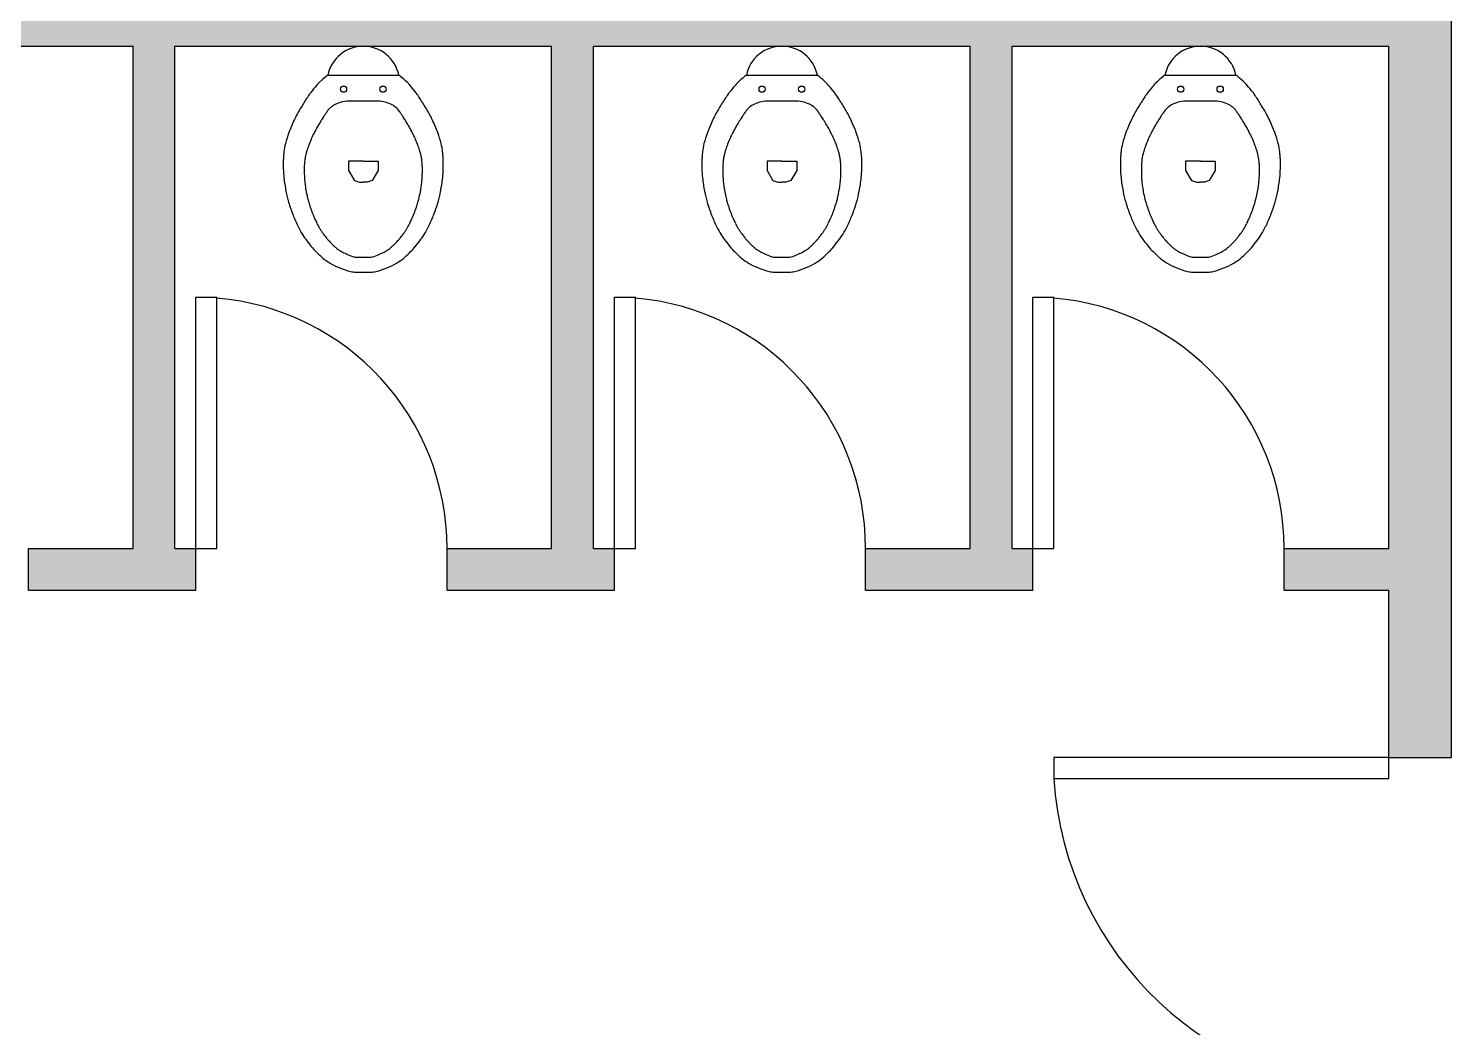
# Model space of a CAD drawing. Header units: metres. Extents: x 95 to 486, y 2972 to 3465.
# Drawn here: x 177.479 to 180.879, y 3414.629 to 3417.017 of the extents above; entities that cross this region are included whole.
import ezdxf

# ---------------------------------------------------------------- set-up
doc = ezdxf.new("R2010")
doc.units = ezdxf.units.M
for name, color, linetype in [('0_MUROS', 7, 'Continuous'), ('0_PUERTAS-VENTANAS', 3, 'Continuous'), ('0_SANITARIOS', 1, 'Continuous')]:
    doc.layers.add(name, color=color, linetype=linetype)

msp = doc.modelspace()

# ---------------------------------------------------------------- hatches: boundary and pattern name
at = {"layer": '0_MUROS'}
msp.add_hatch(color=256, dxfattribs=at).paths.add_polyline_path([(180.8786, 3418.8245), (180.7286, 3418.8245), (180.7286, 3418.4245), (180.4786, 3418.4245), (180.4786, 3418.3245), (180.7286, 3418.3245), (180.7286, 3417.1245), (179.8286, 3417.1245), (179.8286, 3418.3245), (179.8786, 3418.3245), (179.8786, 3418.4245), (179.4786, 3418.4245), (179.4786, 3418.3245), (179.7286, 3418.3245), (179.7286, 3417.1245), (178.8286, 3417.1245), (178.8286, 3418.3245), (178.8786, 3418.3245), (178.8786, 3418.4245), (178.4786, 3418.4245), (178.4786, 3418.3245), (178.7286, 3418.3245), (178.7286, 3417.1245), (177.8286, 3417.1245), (177.8286, 3418.3245), (177.8786, 3418.3245), (177.8786, 3418.4245), (177.4786, 3418.4245), (177.4786, 3418.3245), (177.7286, 3418.3245), (177.7286, 3417.1245), (176.8286, 3417.1245), (176.8286, 3418.3245), (176.8786, 3418.3245), (176.8786, 3418.4245), (176.8286, 3418.4245), (176.8286, 3418.8245), (176.7286, 3418.8245), (176.7286, 3417.1245), (175.8286, 3417.1245), (175.8286, 3418.4245), (175.7286, 3418.4245), (175.7286, 3417.1245), (174.8286, 3417.1245), (174.8286, 3418.4245), (174.7286, 3418.4245), (174.7286, 3417.1245), (171.3786, 3417.1245), (171.3786, 3416.9745), (174.7286, 3416.9745), (174.7286, 3415.6745), (174.8286, 3415.6745), (174.8286, 3416.9745), (175.7286, 3416.9745), (175.7286, 3415.6745), (175.8286, 3415.6745), (175.8286, 3416.9745), (176.7286, 3416.9745), (176.7286, 3415.2745), (176.8286, 3415.2745), (176.8286, 3416.9745), (177.7286, 3416.9745), (177.7286, 3415.7745), (177.4786, 3415.7745), (177.4786, 3415.6745), (177.8786, 3415.6745), (177.8786, 3415.7745), (177.8286, 3415.7745), (177.8286, 3416.9745), (178.7286, 3416.9745), (178.7286, 3415.7745), (178.4786, 3415.7745), (178.4786, 3415.6745), (178.8786, 3415.6745), (178.8786, 3415.7745), (178.8286, 3415.7745), (178.8286, 3416.9745), (179.7286, 3416.9745), (179.7286, 3415.7745), (179.4786, 3415.7745), (179.4786, 3415.6745), (179.8786, 3415.6745), (179.8786, 3415.7745), (179.8286, 3415.7745), (179.8286, 3416.9745), (180.7286, 3416.9745), (180.7286, 3415.7745), (180.4786, 3415.7745), (180.4786, 3415.6745), (180.7286, 3415.6745), (180.7286, 3415.2745), (180.8786, 3415.2745)])

# ---------------------------------------------------------------- linework, layer by layer
for p, q in [((180.8786, 3415.2745), (180.8786, 3418.8245)), ((176.8286, 3416.9745), (177.7286, 3416.9745)), ((177.7286, 3415.7745), (177.7286, 3416.9745)), ((177.8286, 3415.7745), (177.8286, 3416.9745)), ((177.8286, 3416.9745), (178.7286, 3416.9745)), ((178.7286, 3415.7745), (178.7286, 3416.9745)), ((178.8286, 3415.7745), (178.8286, 3416.9745)), ((178.8286, 3416.9745), (179.7286, 3416.9745)), ((179.7286, 3415.7745), (179.7286, 3416.9745)), ((179.8286, 3415.7745), (179.8286, 3416.9745)), ((179.8286, 3416.9745), (180.7286, 3416.9745)), ((180.7286, 3415.7745), (180.7286, 3416.9745)), ((177.4786, 3415.6745), (177.4786, 3415.7745)), ((177.4786, 3415.7745), (177.7286, 3415.7745)), ((177.8286, 3415.7745), (177.8786, 3415.7745)), ((177.8786, 3415.6745), (177.8786, 3415.7745)), ((178.4786, 3415.6745), (178.4786, 3415.7745)), ((178.4786, 3415.7745), (178.7286, 3415.7745)), ((178.8286, 3415.7745), (178.8786, 3415.7745)), ((178.8786, 3415.6745), (178.8786, 3415.7745)), ((179.4786, 3415.6745), (179.4786, 3415.7745)), ((179.4786, 3415.7745), (179.7286, 3415.7745)), ((179.8286, 3415.7745), (179.8786, 3415.7745)), ((179.8786, 3415.6745), (179.8786, 3415.7745)), ((180.4786, 3415.6745), (180.4786, 3415.7745)), ((180.4786, 3415.7745), (180.7286, 3415.7745)), ((177.4786, 3415.6745), (177.8786, 3415.6745)), ((178.4786, 3415.6745), (178.8786, 3415.6745)), ((179.4786, 3415.6745), (179.8786, 3415.6745)), ((180.4786, 3415.6745), (180.7286, 3415.6745)), ((180.7286, 3415.2745), (180.7286, 3415.6745)), ((180.7286, 3415.2745), (180.8786, 3415.2745))]:
    msp.add_line(p, q, dxfattribs=at)
at = {"layer": '0_PUERTAS-VENTANAS'}
for p, q in [((177.8786, 3415.7745), (177.8786, 3416.3745)), ((177.8786, 3416.3745), (177.9286, 3416.3745)), ((177.9286, 3415.7745), (177.9286, 3416.3745)), ((178.8786, 3415.7745), (178.8786, 3416.3745)), ((178.8786, 3416.3745), (178.9286, 3416.3745)), ((178.9286, 3415.7745), (178.9286, 3416.3745)), ((179.8786, 3415.7745), (179.8786, 3416.3745)), ((179.8786, 3416.3745), (179.9286, 3416.3745)), ((179.9286, 3415.7745), (179.9286, 3416.3745)), ((177.8786, 3415.7745), (177.9286, 3415.7745)), ((178.8786, 3415.7745), (178.9286, 3415.7745)), ((179.8786, 3415.7745), (179.9286, 3415.7745)), ((180.7286, 3415.2745), (179.9286, 3415.2745)), ((179.9286, 3415.2745), (179.9286, 3415.2245)), ((180.7286, 3415.2245), (180.7286, 3415.2745)), ((179.9286, 3415.2245), (180.7286, 3415.2245))]:
    msp.add_line(p, q, dxfattribs=at)
at = {"layer": '0_PUERTAS-VENTANAS', "color": 5}
for centre, radius, start, end in [((177.8786, 3415.7745), 0.6, 0, 85.2364), ((178.8786, 3415.7745), 0.6, 0, 85.2364), ((179.8786, 3415.7745), 0.6, 0, 85.2364), ((180.7286, 3415.2745), 0.8016, 183.5763, 270)]:
    msp.add_arc(centre, radius, start, end, dxfattribs=at)
at = {"layer": '0_SANITARIOS', "color": 2}
for p, q in [((178.1938, 3416.9051), (178.3634, 3416.9051)), ((179.1938, 3416.9051), (179.3634, 3416.9051)), ((180.1938, 3416.9051), (180.3634, 3416.9051)), ((178.2786, 3416.8434), (178.2476, 3416.8434)), ((178.3096, 3416.8434), (178.2786, 3416.8434)), ((179.2786, 3416.8434), (179.2476, 3416.8434)), ((179.3096, 3416.8434), (179.2786, 3416.8434)), ((180.2786, 3416.8434), (180.2476, 3416.8434)), ((180.3096, 3416.8434), (180.2786, 3416.8434)), ((178.2432, 3416.6996), (178.2432, 3416.6778)), ((178.2786, 3416.6996), (178.2432, 3416.6996)), ((178.2786, 3416.6996), (178.314, 3416.6996)), ((178.314, 3416.6996), (178.314, 3416.6778)), ((179.2432, 3416.6996), (179.2432, 3416.6778)), ((179.2786, 3416.6996), (179.2432, 3416.6996)), ((179.2786, 3416.6996), (179.314, 3416.6996)), ((179.314, 3416.6996), (179.314, 3416.6778)), ((180.2432, 3416.6996), (180.2432, 3416.6778)), ((180.2786, 3416.6996), (180.2432, 3416.6996)), ((180.2786, 3416.6996), (180.314, 3416.6996)), ((180.314, 3416.6996), (180.314, 3416.6778)), ((178.2432, 3416.6778), (178.2573, 3416.6533)), ((178.314, 3416.6778), (178.2999, 3416.6533)), ((179.2432, 3416.6778), (179.2573, 3416.6533)), ((179.314, 3416.6778), (179.2999, 3416.6533)), ((180.2432, 3416.6778), (180.2573, 3416.6533)), ((180.314, 3416.6778), (180.2999, 3416.6533)), ((178.2573, 3416.6533), (178.2692, 3416.6492)), ((178.2692, 3416.6492), (178.2786, 3416.6492)), ((178.288, 3416.6492), (178.2786, 3416.6492)), ((178.2999, 3416.6533), (178.288, 3416.6492)), ((179.2573, 3416.6533), (179.2692, 3416.6492)), ((179.2692, 3416.6492), (179.2786, 3416.6492)), ((179.288, 3416.6492), (179.2786, 3416.6492)), ((179.2999, 3416.6533), (179.288, 3416.6492)), ((180.2573, 3416.6533), (180.2692, 3416.6492)), ((180.2692, 3416.6492), (180.2786, 3416.6492)), ((180.288, 3416.6492), (180.2786, 3416.6492)), ((180.2999, 3416.6533), (180.288, 3416.6492)), ((178.261, 3416.4702), (178.2786, 3416.4702)), ((178.2786, 3416.4702), (178.2962, 3416.4702)), ((179.261, 3416.4702), (179.2786, 3416.4702)), ((179.2786, 3416.4702), (179.2962, 3416.4702)), ((180.261, 3416.4702), (180.2786, 3416.4702)), ((180.2786, 3416.4702), (180.2962, 3416.4702)), ((178.2608, 3416.4345), (178.2786, 3416.4345)), ((178.2786, 3416.4345), (178.2964, 3416.4345)), ((179.2608, 3416.4345), (179.2786, 3416.4345)), ((179.2786, 3416.4345), (179.2964, 3416.4345)), ((180.2608, 3416.4345), (180.2786, 3416.4345)), ((180.2786, 3416.4345), (180.2964, 3416.4345))]:
    msp.add_line(p, q, dxfattribs=at)
for centre in [(178.2314, 3416.8718), (178.3258, 3416.8718), (179.2314, 3416.8718), (179.3258, 3416.8718), (180.2314, 3416.8718), (180.3258, 3416.8718)]:
    msp.add_circle(centre, 0.00738, dxfattribs=at)
for centre, radius, start, end in [((178.2786, 3416.888), 0.0865, 11.4232, 168.5768), ((179.2786, 3416.888), 0.0865, 11.4232, 168.5768), ((180.2786, 3416.888), 0.0865, 11.4232, 168.5768), ((178.3418, 3416.7082), 0.2463, 126.914, 132.0739), ((178.2154, 3416.7082), 0.2463, 47.9261, 53.086), ((179.3418, 3416.7082), 0.2463, 126.914, 132.0739), ((179.2154, 3416.7082), 0.2463, 47.9261, 53.086), ((180.3418, 3416.7082), 0.2463, 126.914, 132.0739), ((180.2154, 3416.7082), 0.2463, 47.9261, 53.086), ((179.8968, 3415.4383), 2.2524, 140.1753, 140.7365), ((178.2437, 3416.8168), 0.1, 132.0739, 140.1753), ((178.3135, 3416.8168), 0.1, 39.8247, 47.9261), ((176.6604, 3415.4383), 2.2524, 39.2635, 39.8247), ((180.8968, 3415.4383), 2.2524, 140.1753, 140.7365), ((179.2437, 3416.8168), 0.1, 132.0739, 140.1753), ((179.3135, 3416.8168), 0.1, 39.8247, 47.9261), ((177.6604, 3415.4383), 2.2524, 39.2635, 39.8247), ((181.8968, 3415.4383), 2.2524, 140.1753, 140.7365), ((180.2437, 3416.8168), 0.1, 132.0739, 140.1753), ((180.3135, 3416.8168), 0.1, 39.8247, 47.9261), ((178.6604, 3415.4383), 2.2524, 39.2635, 39.8247), ((180.8213, 3415.1873), 3.1523, 148.4313, 148.6544), ((178.3962, 3416.6774), 0.306, 147.7154, 148.4313), ((178.6682, 3416.5056), 0.6277, 146.6094, 147.7154), ((178.7404, 3416.458), 0.7141, 145.5725, 146.6094), ((178.1764, 3416.8446), 0.0304, 140.7365, 145.5725), ((178.233, 3416.7909), 0.0493, 114.0695, 145.88), ((178.2476, 3416.7581), 0.0852, 90, 114.0695), ((178.3096, 3416.7581), 0.0852, 65.9305, 90), ((178.3242, 3416.7909), 0.0493, 34.12, 65.9305), ((178.3808, 3416.8446), 0.0304, 34.4275, 39.2635), ((177.8168, 3416.458), 0.7141, 33.3906, 34.4275), ((177.8889, 3416.5056), 0.6277, 32.2846, 33.3906), ((178.1609, 3416.6774), 0.306, 31.5687, 32.2846), ((175.7359, 3415.1873), 3.1523, 31.3456, 31.5687), ((181.8213, 3415.1873), 3.1523, 148.4313, 148.6544), ((179.3962, 3416.6774), 0.306, 147.7154, 148.4313), ((179.6682, 3416.5056), 0.6277, 146.6094, 147.7154), ((179.7404, 3416.458), 0.7141, 145.5725, 146.6094), ((179.1764, 3416.8446), 0.0304, 140.7365, 145.5725), ((179.233, 3416.7909), 0.0493, 114.0695, 145.88), ((179.2476, 3416.7581), 0.0852, 90, 114.0695), ((179.3096, 3416.7581), 0.0852, 65.9305, 90), ((179.3242, 3416.7909), 0.0493, 34.12, 65.9305), ((179.3808, 3416.8446), 0.0304, 34.4275, 39.2635), ((178.8168, 3416.458), 0.7141, 33.3906, 34.4275), ((178.8889, 3416.5056), 0.6277, 32.2846, 33.3906), ((179.1609, 3416.6774), 0.306, 31.5687, 32.2846), ((176.7359, 3415.1873), 3.1523, 31.3456, 31.5687), ((182.8213, 3415.1873), 3.1523, 148.4313, 148.6544), ((180.3962, 3416.6774), 0.306, 147.7154, 148.4313), ((180.6682, 3416.5056), 0.6277, 146.6094, 147.7154), ((180.7404, 3416.458), 0.7141, 145.5725, 146.6094), ((180.1764, 3416.8446), 0.0304, 140.7365, 145.5725), ((180.233, 3416.7909), 0.0493, 114.0695, 145.88), ((180.2476, 3416.7581), 0.0852, 90, 114.0695), ((180.3096, 3416.7581), 0.0852, 65.9305, 90), ((180.3242, 3416.7909), 0.0493, 34.12, 65.9305), ((180.3808, 3416.8446), 0.0304, 34.4275, 39.2635), ((179.8168, 3416.458), 0.7141, 33.3906, 34.4275), ((179.8889, 3416.5056), 0.6277, 32.2846, 33.3906), ((180.1609, 3416.6774), 0.306, 31.5687, 32.2846), ((177.7359, 3415.1873), 3.1523, 31.3456, 31.5687), ((178.4417, 3416.6417), 0.3636, 154.346, 159.6908), ((178.403, 3416.6603), 0.3207, 148.6544, 154.346), ((178.4498, 3416.6282), 0.32, 148.1088, 148.5429), ((181.4609, 3414.7546), 3.8664, 148.0733, 148.1088), ((178.5543, 3416.5657), 0.4417, 147.9685, 148.0733), ((178.2039, 3416.7848), 0.0285, 147.1624, 147.9685), ((195.4242, 3405.6711), 20.5236, 147.13236, 147.16238), ((178.2913, 3416.7412), 0.1255, 146.1266, 147.1324), ((179.9218, 3415.6466), 2.0893, 145.88, 146.1266), ((176.6354, 3415.6466), 2.0893, 33.8734, 34.12), ((178.2659, 3416.7412), 0.1255, 32.8676, 33.8734), ((161.133, 3405.6711), 20.5236, 32.83762, 32.86764), ((178.3532, 3416.7848), 0.0285, 32.0315, 32.8376), ((178.0029, 3416.5657), 0.4417, 31.9267, 32.0315), ((175.0963, 3414.7546), 3.8664, 31.8912, 31.9267), ((178.1073, 3416.6282), 0.32, 31.4571, 31.8912), ((178.1542, 3416.6603), 0.3207, 25.654, 31.3456), ((178.1155, 3416.6417), 0.3636, 20.3092, 25.654), ((179.4417, 3416.6417), 0.3636, 154.346, 159.6908), ((179.403, 3416.6603), 0.3207, 148.6544, 154.346), ((179.4498, 3416.6282), 0.32, 148.1088, 148.5429), ((182.4609, 3414.7546), 3.8664, 148.0733, 148.1088), ((179.5543, 3416.5657), 0.4417, 147.9685, 148.0733), ((179.2039, 3416.7848), 0.0285, 147.1624, 147.9685), ((196.4242, 3405.6711), 20.5236, 147.13236, 147.16238), ((179.2913, 3416.7412), 0.1255, 146.1266, 147.1324), ((180.9218, 3415.6466), 2.0893, 145.88, 146.1266), ((177.6354, 3415.6466), 2.0893, 33.8734, 34.12), ((179.2659, 3416.7412), 0.1255, 32.8676, 33.8734), ((162.133, 3405.6711), 20.5236, 32.83762, 32.86764), ((179.3532, 3416.7848), 0.0285, 32.0315, 32.8376), ((179.0029, 3416.5657), 0.4417, 31.9267, 32.0315), ((176.0963, 3414.7546), 3.8664, 31.8912, 31.9267), ((179.1073, 3416.6282), 0.32, 31.4571, 31.8912), ((179.1542, 3416.6603), 0.3207, 25.654, 31.3456), ((179.1155, 3416.6417), 0.3636, 20.3092, 25.654), ((180.4417, 3416.6417), 0.3636, 154.346, 159.6908), ((180.403, 3416.6603), 0.3207, 148.6544, 154.346), ((180.4498, 3416.6282), 0.32, 148.1088, 148.5429), ((183.4609, 3414.7546), 3.8664, 148.0733, 148.1088), ((180.5543, 3416.5657), 0.4417, 147.9685, 148.0733), ((180.2039, 3416.7848), 0.0285, 147.1624, 147.9685), ((197.4242, 3405.6711), 20.5236, 147.13236, 147.16238), ((180.2913, 3416.7412), 0.1255, 146.1266, 147.1324), ((181.9218, 3415.6466), 2.0893, 145.88, 146.1266), ((178.6354, 3415.6466), 2.0893, 33.8734, 34.12), ((180.2659, 3416.7412), 0.1255, 32.8676, 33.8734), ((163.133, 3405.6711), 20.5236, 32.83762, 32.86764), ((180.3532, 3416.7848), 0.0285, 32.0315, 32.8376), ((180.0029, 3416.5657), 0.4417, 31.9267, 32.0315), ((177.0963, 3414.7546), 3.8664, 31.8912, 31.9267), ((180.1073, 3416.6282), 0.32, 31.4571, 31.8912), ((180.1542, 3416.6603), 0.3207, 25.654, 31.3456), ((180.1155, 3416.6417), 0.3636, 20.3092, 25.654), ((178.3423, 3416.6785), 0.2576, 159.6908, 165.7946), ((178.3333, 3416.6755), 0.1952, 153.2776, 157.0184), ((178.6357, 3416.5233), 0.5336, 151.5002, 153.2776), ((178.3493, 3416.6788), 0.2078, 148.6519, 151.5002), ((182.5046, 3414.1476), 5.0733, 148.5429, 148.6519), ((174.0526, 3414.1476), 5.0733, 31.3481, 31.4571), ((178.2079, 3416.6788), 0.2078, 28.4998, 31.3481), ((177.9215, 3416.5233), 0.5336, 26.7224, 28.4998), ((178.2239, 3416.6755), 0.1952, 22.9816, 26.7224), ((178.2149, 3416.6785), 0.2576, 14.2054, 20.3092), ((179.3423, 3416.6785), 0.2576, 159.6908, 165.7946), ((179.3333, 3416.6755), 0.1952, 153.2776, 157.0184), ((179.6357, 3416.5233), 0.5336, 151.5002, 153.2776), ((179.3493, 3416.6788), 0.2078, 148.6519, 151.5002), ((183.5046, 3414.1476), 5.0733, 148.5429, 148.6519), ((175.0526, 3414.1476), 5.0733, 31.3481, 31.4571), ((179.2079, 3416.6788), 0.2078, 28.4998, 31.3481), ((178.9215, 3416.5233), 0.5336, 26.7224, 28.4998), ((179.2239, 3416.6755), 0.1952, 22.9816, 26.7224), ((179.2149, 3416.6785), 0.2576, 14.2054, 20.3092), ((180.3423, 3416.6785), 0.2576, 159.6908, 165.7946), ((180.3333, 3416.6755), 0.1952, 153.2776, 157.0184), ((180.6357, 3416.5233), 0.5336, 151.5002, 153.2776), ((180.3493, 3416.6788), 0.2078, 148.6519, 151.5002), ((184.5046, 3414.1476), 5.0733, 148.5429, 148.6519), ((176.0526, 3414.1476), 5.0733, 31.3481, 31.4571), ((180.2079, 3416.6788), 0.2078, 28.4998, 31.3481), ((179.9215, 3416.5233), 0.5336, 26.7224, 28.4998), ((180.2239, 3416.6755), 0.1952, 22.9816, 26.7224), ((180.2149, 3416.6785), 0.2576, 14.2054, 20.3092), ((178.2283, 3416.7074), 0.14, 165.7946, 174.0773), ((178.4122, 3416.6396), 0.2817, 159.9032, 162.7427), ((178.4557, 3416.6236), 0.3281, 157.0184, 159.9032), ((178.1015, 3416.6236), 0.3281, 20.0968, 22.9816), ((178.145, 3416.6396), 0.2817, 17.2573, 20.0968), ((178.3289, 3416.7074), 0.14, 5.9227, 14.2054), ((179.2283, 3416.7074), 0.14, 165.7946, 174.0773), ((179.4122, 3416.6396), 0.2817, 159.9032, 162.7427), ((179.4557, 3416.6236), 0.3281, 157.0184, 159.9032), ((179.1015, 3416.6236), 0.3281, 20.0968, 22.9816), ((179.145, 3416.6396), 0.2817, 17.2573, 20.0968), ((179.3289, 3416.7074), 0.14, 5.9227, 14.2054), ((180.2283, 3416.7074), 0.14, 165.7946, 174.0773), ((180.4122, 3416.6396), 0.2817, 159.9032, 162.7427), ((180.4557, 3416.6236), 0.3281, 157.0184, 159.9032), ((180.1015, 3416.6236), 0.3281, 20.0968, 22.9816), ((180.145, 3416.6396), 0.2817, 17.2573, 20.0968), ((180.3289, 3416.7074), 0.14, 5.9227, 14.2054), ((178.2741, 3416.6972), 0.1867, 177.2328, 179.6129), ((178.9001, 3416.693), 0.8127, 179.6129, 180.7535), ((178.2321, 3416.6993), 0.1446, 175.1423, 177.2328), ((178.643, 3416.6644), 0.557, 174.0773, 175.1423), ((178.2677, 3416.6839), 0.1301, 174.6098, 175.9523), ((178.7045, 3416.6427), 0.5689, 173.9677, 174.6098), ((178.2061, 3416.6953), 0.0678, 169.9359, 173.9677), ((178.3386, 3416.6718), 0.2023, 167.603, 169.9359), ((178.235, 3416.6946), 0.0962, 162.7427, 167.603), ((178.3222, 3416.6946), 0.0962, 12.397, 17.2573), ((178.2185, 3416.6718), 0.2023, 10.0641, 12.397), ((178.351, 3416.6953), 0.0678, 6.0323, 10.0641), ((177.8527, 3416.6427), 0.5689, 5.3902, 6.0323), ((178.2895, 3416.6839), 0.1301, 4.0477, 5.3902), ((177.9141, 3416.6644), 0.557, 4.8577, 5.9227), ((178.3251, 3416.6993), 0.1446, 2.7672, 4.8577), ((178.2831, 3416.6972), 0.1867, 0.3871, 2.7672), ((177.6571, 3416.693), 0.8127, 359.2465, 0.3871), ((179.2741, 3416.6972), 0.1867, 177.2328, 179.6129), ((179.9001, 3416.693), 0.8127, 179.6129, 180.7535), ((179.2321, 3416.6993), 0.1446, 175.1423, 177.2328), ((179.643, 3416.6644), 0.557, 174.0773, 175.1423), ((179.2677, 3416.6839), 0.1301, 174.6098, 175.9523), ((179.7045, 3416.6427), 0.5689, 173.9677, 174.6098), ((179.2061, 3416.6953), 0.0678, 169.9359, 173.9677), ((179.3386, 3416.6718), 0.2023, 167.603, 169.9359), ((179.235, 3416.6946), 0.0962, 162.7427, 167.603), ((179.3222, 3416.6946), 0.0962, 12.397, 17.2573), ((179.2185, 3416.6718), 0.2023, 10.0641, 12.397), ((179.351, 3416.6953), 0.0678, 6.0323, 10.0641), ((178.8527, 3416.6427), 0.5689, 5.3902, 6.0323), ((179.2895, 3416.6839), 0.1301, 4.0477, 5.3902), ((178.9141, 3416.6644), 0.557, 4.8577, 5.9227), ((179.3251, 3416.6993), 0.1446, 2.7672, 4.8577), ((179.2831, 3416.6972), 0.1867, 0.3871, 2.7672), ((178.6571, 3416.693), 0.8127, 359.2465, 0.3871), ((180.2741, 3416.6972), 0.1867, 177.2328, 179.6129), ((180.9001, 3416.693), 0.8127, 179.6129, 180.7535), ((180.2321, 3416.6993), 0.1446, 175.1423, 177.2328), ((180.643, 3416.6644), 0.557, 174.0773, 175.1423), ((180.2677, 3416.6839), 0.1301, 174.6098, 175.9523), ((180.7045, 3416.6427), 0.5689, 173.9677, 174.6098), ((180.2061, 3416.6953), 0.0678, 169.9359, 173.9677), ((180.3386, 3416.6718), 0.2023, 167.603, 169.9359), ((180.235, 3416.6946), 0.0962, 162.7427, 167.603), ((180.3222, 3416.6946), 0.0962, 12.397, 17.2573), ((180.2185, 3416.6718), 0.2023, 10.0641, 12.397), ((180.351, 3416.6953), 0.0678, 6.0323, 10.0641), ((179.8527, 3416.6427), 0.5689, 5.3902, 6.0323), ((180.2895, 3416.6839), 0.1301, 4.0477, 5.3902), ((179.9141, 3416.6644), 0.557, 4.8577, 5.9227), ((180.3251, 3416.6993), 0.1446, 2.7672, 4.8577), ((180.2831, 3416.6972), 0.1867, 0.3871, 2.7672), ((179.6571, 3416.693), 0.8127, 359.2465, 0.3871), ((178.3095, 3416.6852), 0.222, 180.7535, 186.5487), ((178.3635, 3416.6791), 0.226, 178.7648, 180.1832), ((178.8009, 3416.6805), 0.6634, 180.1832, 181.0112), ((178.9067, 3416.6674), 0.7694, 178.4228, 178.7648), ((178.2714, 3416.6711), 0.1338, 181.0112, 183.6511), ((178.1952, 3416.6866), 0.0576, 176.1875, 176.9758), ((178.1805, 3416.6874), 0.043, 176.9758, 178.4228), ((178.7834, 3416.6474), 0.6472, 175.9523, 176.1875), ((178.5805, 3416.6909), 0.4436, 183.6511, 185.1011), ((177.9767, 3416.6909), 0.4436, 354.8989, 356.3489), ((177.7738, 3416.6474), 0.6472, 3.8125, 4.0477), ((178.2858, 3416.6711), 0.1338, 356.3489, 358.9888), ((178.362, 3416.6866), 0.0576, 3.0242, 3.8125), ((178.3766, 3416.6874), 0.043, 1.5772, 3.0242), ((177.6505, 3416.6674), 0.7694, 1.2352, 1.5772), ((178.1937, 3416.6791), 0.226, 359.8168, 1.2352), ((177.7563, 3416.6805), 0.6634, 358.9888, 359.8168), ((178.2477, 3416.6852), 0.222, 353.4513, 359.2465), ((179.3095, 3416.6852), 0.222, 180.7535, 186.5487), ((179.3635, 3416.6791), 0.226, 178.7648, 180.1832), ((179.8009, 3416.6805), 0.6634, 180.1832, 181.0112), ((179.9067, 3416.6674), 0.7694, 178.4228, 178.7648), ((179.2714, 3416.6711), 0.1338, 181.0112, 183.6511), ((179.1952, 3416.6866), 0.0576, 176.1875, 176.9758), ((179.1805, 3416.6874), 0.043, 176.9758, 178.4228), ((179.7834, 3416.6474), 0.6472, 175.9523, 176.1875), ((179.5805, 3416.6909), 0.4436, 183.6511, 185.1011), ((178.9767, 3416.6909), 0.4436, 354.8989, 356.3489), ((178.7738, 3416.6474), 0.6472, 3.8125, 4.0477), ((179.2858, 3416.6711), 0.1338, 356.3489, 358.9888), ((179.362, 3416.6866), 0.0576, 3.0242, 3.8125), ((179.3766, 3416.6874), 0.043, 1.5772, 3.0242), ((178.6505, 3416.6674), 0.7694, 1.2352, 1.5772), ((179.1937, 3416.6791), 0.226, 359.8168, 1.2352), ((178.7563, 3416.6805), 0.6634, 358.9888, 359.8168), ((179.2477, 3416.6852), 0.222, 353.4513, 359.2465), ((180.3095, 3416.6852), 0.222, 180.7535, 186.5487), ((180.3635, 3416.6791), 0.226, 178.7648, 180.1832), ((180.8009, 3416.6805), 0.6634, 180.1832, 181.0112), ((180.9067, 3416.6674), 0.7694, 178.4228, 178.7648), ((180.2714, 3416.6711), 0.1338, 181.0112, 183.6511), ((180.1952, 3416.6866), 0.0576, 176.1875, 176.9758), ((180.1805, 3416.6874), 0.043, 176.9758, 178.4228), ((180.7834, 3416.6474), 0.6472, 175.9523, 176.1875), ((180.5805, 3416.6909), 0.4436, 183.6511, 185.1011), ((179.9767, 3416.6909), 0.4436, 354.8989, 356.3489), ((179.7738, 3416.6474), 0.6472, 3.8125, 4.0477), ((180.2858, 3416.6711), 0.1338, 356.3489, 358.9888), ((180.362, 3416.6866), 0.0576, 3.0242, 3.8125), ((180.3766, 3416.6874), 0.043, 1.5772, 3.0242), ((179.6505, 3416.6674), 0.7694, 1.2352, 1.5772), ((180.1937, 3416.6791), 0.226, 359.8168, 1.2352), ((179.7563, 3416.6805), 0.6634, 358.9888, 359.8168), ((180.2477, 3416.6852), 0.222, 353.4513, 359.2465), ((178.5488, 3416.7127), 0.4629, 186.5487, 190.5614), ((178.3487, 3416.6754), 0.2593, 190.5614, 196.4892), ((178.3494, 3416.6702), 0.2116, 185.1011, 188.555), ((178.4763, 3416.6893), 0.3399, 188.555, 191.2802), ((178.0809, 3416.6893), 0.3399, 348.7198, 351.445), ((178.2078, 3416.6702), 0.2116, 351.445, 354.8989), ((178.2085, 3416.6754), 0.2593, 343.5108, 349.4386), ((178.0084, 3416.7127), 0.4629, 349.4386, 353.4513), ((179.5488, 3416.7127), 0.4629, 186.5487, 190.5614), ((179.3487, 3416.6754), 0.2593, 190.5614, 196.4892), ((179.3494, 3416.6702), 0.2116, 185.1011, 188.555), ((179.4763, 3416.6893), 0.3399, 188.555, 191.2802), ((179.0809, 3416.6893), 0.3399, 348.7198, 351.445), ((179.2078, 3416.6702), 0.2116, 351.445, 354.8989), ((179.2085, 3416.6754), 0.2593, 343.5108, 349.4386), ((179.0084, 3416.7127), 0.4629, 349.4386, 353.4513), ((180.5488, 3416.7127), 0.4629, 186.5487, 190.5614), ((180.3487, 3416.6754), 0.2593, 190.5614, 196.4892), ((180.3494, 3416.6702), 0.2116, 185.1011, 188.555), ((180.4763, 3416.6893), 0.3399, 188.555, 191.2802), ((180.0809, 3416.6893), 0.3399, 348.7198, 351.445), ((180.2078, 3416.6702), 0.2116, 351.445, 354.8989), ((180.2085, 3416.6754), 0.2593, 343.5108, 349.4386), ((180.0084, 3416.7127), 0.4629, 349.4386, 353.4513), ((178.4684, 3416.7108), 0.3841, 196.4892, 201.3584), ((178.4229, 3416.6787), 0.2854, 191.2802, 193.5253), ((178.3882, 3416.6703), 0.2498, 193.5253, 195.925), ((178.3828, 3416.6688), 0.2441, 195.925, 198.9238), ((178.1744, 3416.6688), 0.2441, 341.0762, 344.075), ((178.1689, 3416.6703), 0.2498, 344.075, 346.4747), ((178.1343, 3416.6787), 0.2854, 346.4747, 348.7198), ((178.0888, 3416.7108), 0.3841, 338.6416, 343.5108), ((179.4684, 3416.7108), 0.3841, 196.4892, 201.3584), ((179.4229, 3416.6787), 0.2854, 191.2802, 193.5253), ((179.3882, 3416.6703), 0.2498, 193.5253, 195.925), ((179.3828, 3416.6688), 0.2441, 195.925, 198.9238), ((179.1744, 3416.6688), 0.2441, 341.0762, 344.075), ((179.1689, 3416.6703), 0.2498, 344.075, 346.4747), ((179.1343, 3416.6787), 0.2854, 346.4747, 348.7198), ((179.0888, 3416.7108), 0.3841, 338.6416, 343.5108), ((180.4684, 3416.7108), 0.3841, 196.4892, 201.3584), ((180.4229, 3416.6787), 0.2854, 191.2802, 193.5253), ((180.3882, 3416.6703), 0.2498, 193.5253, 195.925), ((180.3828, 3416.6688), 0.2441, 195.925, 198.9238), ((180.1744, 3416.6688), 0.2441, 341.0762, 344.075), ((180.1689, 3416.6703), 0.2498, 344.075, 346.4747), ((180.1343, 3416.6787), 0.2854, 346.4747, 348.7198), ((180.0888, 3416.7108), 0.3841, 338.6416, 343.5108), ((178.4586, 3416.707), 0.3736, 201.3584, 205.9565), ((178.497, 3416.7079), 0.3649, 198.9238, 201.3768), ((178.5127, 3416.7141), 0.3818, 201.3768, 203.6575), ((178.3389, 3416.638), 0.192, 203.6575, 206.8734), ((178.2183, 3416.638), 0.192, 333.1266, 336.3425), ((178.0445, 3416.7141), 0.3818, 336.3425, 338.6232), ((178.0602, 3416.7079), 0.3649, 338.6232, 341.0762), ((178.0986, 3416.707), 0.3736, 334.0435, 338.6416), ((179.4586, 3416.707), 0.3736, 201.3584, 205.9565), ((179.497, 3416.7079), 0.3649, 198.9238, 201.3768), ((179.5127, 3416.7141), 0.3818, 201.3768, 203.6575), ((179.3389, 3416.638), 0.192, 203.6575, 206.8734), ((179.2183, 3416.638), 0.192, 333.1266, 336.3425), ((179.0445, 3416.7141), 0.3818, 336.3425, 338.6232), ((179.0602, 3416.7079), 0.3649, 338.6232, 341.0762), ((179.0986, 3416.707), 0.3736, 334.0435, 338.6416), ((180.4586, 3416.707), 0.3736, 201.3584, 205.9565), ((180.497, 3416.7079), 0.3649, 198.9238, 201.3768), ((180.5127, 3416.7141), 0.3818, 201.3768, 203.6575), ((180.3389, 3416.638), 0.192, 203.6575, 206.8734), ((180.2183, 3416.638), 0.192, 333.1266, 336.3425), ((180.0445, 3416.7141), 0.3818, 336.3425, 338.6232), ((180.0602, 3416.7079), 0.3649, 338.6232, 341.0762), ((180.0986, 3416.707), 0.3736, 334.0435, 338.6416), ((178.2973, 3416.6285), 0.1942, 205.9565, 212.3352), ((178.3348, 3416.6522), 0.2386, 212.3352, 216.785), ((178.3786, 3416.658), 0.2365, 206.8734, 209.1459), ((178.2767, 3416.6013), 0.1199, 209.1459, 212.3377), ((178.332, 3416.6362), 0.1853, 212.3377, 214.5601), ((178.3439, 3416.6444), 0.1997, 214.5601, 216.7007), ((178.3963, 3416.6835), 0.2651, 216.7007, 218.7472), ((178.1609, 3416.6835), 0.2651, 321.2528, 323.2993), ((178.2133, 3416.6444), 0.1997, 323.2993, 325.4399), ((178.2252, 3416.6362), 0.1853, 325.4399, 327.6623), ((178.2805, 3416.6013), 0.1199, 327.6623, 330.8541), ((178.1786, 3416.658), 0.2365, 330.8541, 333.1266), ((178.2224, 3416.6522), 0.2386, 323.215, 327.6648), ((178.2599, 3416.6285), 0.1942, 327.6648, 334.0435), ((179.2973, 3416.6285), 0.1942, 205.9565, 212.3352), ((179.3348, 3416.6522), 0.2386, 212.3352, 216.785), ((179.3786, 3416.658), 0.2365, 206.8734, 209.1459), ((179.2767, 3416.6013), 0.1199, 209.1459, 212.3377), ((179.332, 3416.6362), 0.1853, 212.3377, 214.5601), ((179.3439, 3416.6444), 0.1997, 214.5601, 216.7007), ((179.3963, 3416.6835), 0.2651, 216.7007, 218.7472), ((179.1609, 3416.6835), 0.2651, 321.2528, 323.2993), ((179.2133, 3416.6444), 0.1997, 323.2993, 325.4399), ((179.2252, 3416.6362), 0.1853, 325.4399, 327.6623), ((179.2805, 3416.6013), 0.1199, 327.6623, 330.8541), ((179.1786, 3416.658), 0.2365, 330.8541, 333.1266), ((179.2224, 3416.6522), 0.2386, 323.215, 327.6648), ((179.2599, 3416.6285), 0.1942, 327.6648, 334.0435), ((180.2973, 3416.6285), 0.1942, 205.9565, 212.3352), ((180.3348, 3416.6522), 0.2386, 212.3352, 216.785), ((180.3786, 3416.658), 0.2365, 206.8734, 209.1459), ((180.2767, 3416.6013), 0.1199, 209.1459, 212.3377), ((180.332, 3416.6362), 0.1853, 212.3377, 214.5601), ((180.3439, 3416.6444), 0.1997, 214.5601, 216.7007), ((180.3963, 3416.6835), 0.2651, 216.7007, 218.7472), ((180.1609, 3416.6835), 0.2651, 321.2528, 323.2993), ((180.2133, 3416.6444), 0.1997, 323.2993, 325.4399), ((180.2252, 3416.6362), 0.1853, 325.4399, 327.6623), ((180.2805, 3416.6013), 0.1199, 327.6623, 330.8541), ((180.1786, 3416.658), 0.2365, 330.8541, 333.1266), ((180.2224, 3416.6522), 0.2386, 323.215, 327.6648), ((180.2599, 3416.6285), 0.1942, 327.6648, 334.0435), ((178.3894, 3416.693), 0.3067, 216.785, 220.7093), ((178.3154, 3416.6294), 0.2091, 220.7093, 225.4028), ((178.3414, 3416.6395), 0.1947, 218.7472, 221.135), ((178.3272, 3416.627), 0.1758, 221.135, 223.056), ((178.387, 3416.683), 0.2577, 223.056, 224.6428), ((178.2994, 3416.5964), 0.1346, 224.6428, 227.602), ((178.3141, 3416.6125), 0.1563, 227.602, 230.3476), ((178.2559, 3416.5422), 0.0651, 230.3476, 234.8662), ((178.3013, 3416.5422), 0.0651, 305.1338, 309.6524), ((178.2431, 3416.6125), 0.1563, 309.6524, 312.398), ((178.2578, 3416.5964), 0.1346, 312.398, 315.3572), ((178.1702, 3416.683), 0.2577, 315.3572, 316.944), ((178.23, 3416.627), 0.1758, 316.944, 318.865), ((178.2158, 3416.6395), 0.1947, 318.865, 321.2528), ((178.2418, 3416.6294), 0.2091, 314.5972, 319.2907), ((178.1678, 3416.693), 0.3067, 319.2907, 323.215), ((179.3894, 3416.693), 0.3067, 216.785, 220.7093), ((179.3154, 3416.6294), 0.2091, 220.7093, 225.4028), ((179.3414, 3416.6395), 0.1947, 218.7472, 221.135), ((179.3272, 3416.627), 0.1758, 221.135, 223.056), ((179.387, 3416.683), 0.2577, 223.056, 224.6428), ((179.2994, 3416.5964), 0.1346, 224.6428, 227.602), ((179.3141, 3416.6125), 0.1563, 227.602, 230.3476), ((179.2559, 3416.5422), 0.0651, 230.3476, 234.8662), ((179.3013, 3416.5422), 0.0651, 305.1338, 309.6524), ((179.2431, 3416.6125), 0.1563, 309.6524, 312.398), ((179.2578, 3416.5964), 0.1346, 312.398, 315.3572), ((179.1702, 3416.683), 0.2577, 315.3572, 316.944), ((179.23, 3416.627), 0.1758, 316.944, 318.865), ((179.2158, 3416.6395), 0.1947, 318.865, 321.2528), ((179.2418, 3416.6294), 0.2091, 314.5972, 319.2907), ((179.1678, 3416.693), 0.3067, 319.2907, 323.215), ((180.3894, 3416.693), 0.3067, 216.785, 220.7093), ((180.3154, 3416.6294), 0.2091, 220.7093, 225.4028), ((180.3414, 3416.6395), 0.1947, 218.7472, 221.135), ((180.3272, 3416.627), 0.1758, 221.135, 223.056), ((180.387, 3416.683), 0.2577, 223.056, 224.6428), ((180.2994, 3416.5964), 0.1346, 224.6428, 227.602), ((180.3141, 3416.6125), 0.1563, 227.602, 230.3476), ((180.2559, 3416.5422), 0.0651, 230.3476, 234.8662), ((180.3013, 3416.5422), 0.0651, 305.1338, 309.6524), ((180.2431, 3416.6125), 0.1563, 309.6524, 312.398), ((180.2578, 3416.5964), 0.1346, 312.398, 315.3572), ((180.1702, 3416.683), 0.2577, 315.3572, 316.944), ((180.23, 3416.627), 0.1758, 316.944, 318.865), ((180.2158, 3416.6395), 0.1947, 318.865, 321.2528), ((180.2418, 3416.6294), 0.2091, 314.5972, 319.2907), ((180.1678, 3416.693), 0.3067, 319.2907, 323.215), ((178.3357, 3416.65), 0.2381, 225.4028, 229.8013), ((178.2579, 3416.5579), 0.1175, 229.8013, 239.9311), ((178.2923, 3416.6173), 0.1862, 239.9311, 247.9748), ((178.2839, 3416.5821), 0.1139, 234.8662, 238.2824), ((178.2538, 3416.5334), 0.0567, 238.2824, 243.9529), ((178.3734, 3416.778), 0.3289, 243.9529, 246.3058), ((178.314, 3416.6427), 0.1811, 246.3058, 251.47), ((178.261, 3416.4844), 0.0142, 251.47, 270), ((178.2962, 3416.4844), 0.0142, 270, 288.53), ((178.2432, 3416.6427), 0.1811, 288.53, 293.6942), ((178.1838, 3416.778), 0.3289, 293.6942, 296.0471), ((178.3033, 3416.5334), 0.0567, 296.0471, 301.7176), ((178.2732, 3416.5821), 0.1139, 301.7176, 305.1338), ((178.2649, 3416.6173), 0.1862, 292.0252, 300.0689), ((178.2993, 3416.5579), 0.1175, 300.0689, 310.1987), ((178.2215, 3416.65), 0.2381, 310.1987, 314.5972), ((179.3357, 3416.65), 0.2381, 225.4028, 229.8013), ((179.2579, 3416.5579), 0.1175, 229.8013, 239.9311), ((179.2923, 3416.6173), 0.1862, 239.9311, 247.9748), ((179.2839, 3416.5821), 0.1139, 234.8662, 238.2824), ((179.2538, 3416.5334), 0.0567, 238.2824, 243.9529), ((179.3734, 3416.778), 0.3289, 243.9529, 246.3058), ((179.314, 3416.6427), 0.1811, 246.3058, 251.47), ((179.261, 3416.4844), 0.0142, 251.47, 270), ((179.2962, 3416.4844), 0.0142, 270, 288.53), ((179.2432, 3416.6427), 0.1811, 288.53, 293.6942), ((179.1838, 3416.778), 0.3289, 293.6942, 296.0471), ((179.3033, 3416.5334), 0.0567, 296.0471, 301.7176), ((179.2732, 3416.5821), 0.1139, 301.7176, 305.1338), ((179.2649, 3416.6173), 0.1862, 292.0252, 300.0689), ((179.2993, 3416.5579), 0.1175, 300.0689, 310.1987), ((179.2215, 3416.65), 0.2381, 310.1987, 314.5972), ((180.3357, 3416.65), 0.2381, 225.4028, 229.8013), ((180.2579, 3416.5579), 0.1175, 229.8013, 239.9311), ((180.2923, 3416.6173), 0.1862, 239.9311, 247.9748), ((180.2839, 3416.5821), 0.1139, 234.8662, 238.2824), ((180.2538, 3416.5334), 0.0567, 238.2824, 243.9529), ((180.3734, 3416.778), 0.3289, 243.9529, 246.3058), ((180.314, 3416.6427), 0.1811, 246.3058, 251.47), ((180.261, 3416.4844), 0.0142, 251.47, 270), ((180.2962, 3416.4844), 0.0142, 270, 288.53), ((180.2432, 3416.6427), 0.1811, 288.53, 293.6942), ((180.1838, 3416.778), 0.3289, 293.6942, 296.0471), ((180.3033, 3416.5334), 0.0567, 296.0471, 301.7176), ((180.2732, 3416.5821), 0.1139, 301.7176, 305.1338), ((180.2649, 3416.6173), 0.1862, 292.0252, 300.0689), ((180.2993, 3416.5579), 0.1175, 300.0689, 310.1987), ((180.2215, 3416.65), 0.2381, 310.1987, 314.5972), ((178.3052, 3416.6493), 0.2207, 247.9748, 255.0137), ((178.2608, 3416.4834), 0.0489, 255.0137, 270), ((178.2964, 3416.4834), 0.0489, 270, 284.9863), ((178.252, 3416.6493), 0.2207, 284.9863, 292.0252), ((179.3052, 3416.6493), 0.2207, 247.9748, 255.0137), ((179.2608, 3416.4834), 0.0489, 255.0137, 270), ((179.2964, 3416.4834), 0.0489, 270, 284.9863), ((179.252, 3416.6493), 0.2207, 284.9863, 292.0252), ((180.3052, 3416.6493), 0.2207, 247.9748, 255.0137), ((180.2608, 3416.4834), 0.0489, 255.0137, 270), ((180.2964, 3416.4834), 0.0489, 270, 284.9863), ((180.252, 3416.6493), 0.2207, 284.9863, 292.0252)]:
    msp.add_arc(centre, radius, start, end, dxfattribs=at)

doc.saveas('drawing.dxf')
